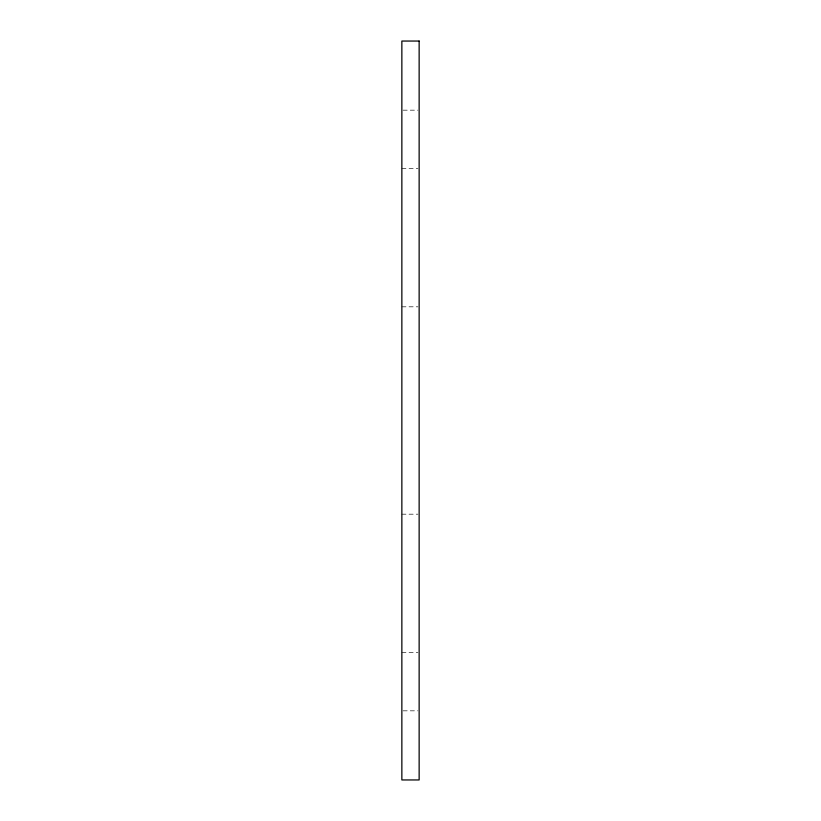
<?xml version="1.0" encoding="UTF-8"?>
<svg xmlns="http://www.w3.org/2000/svg" width="821" height="821" viewBox="0 0 821 821"><rect width="100%" height="100%" fill="white"/><g stroke="black" fill="none" stroke-linecap="round" stroke-linejoin="round"><path stroke-width="0.62" stroke-dasharray="4.11 3.08" d="M403.09 110.168L417.91 110.168M401.859 168.582L417.91 168.582M401.859 306.818L417.91 306.818M401.859 514.182L417.91 514.182M401.859 652.418L417.91 652.418M403.09 710.832L417.91 710.832"/><path stroke-width="1.23" d="M419.141 41.05L401.859 41.05L401.859 779.95L419.141 779.95L419.141 41.05"/></g></svg>
